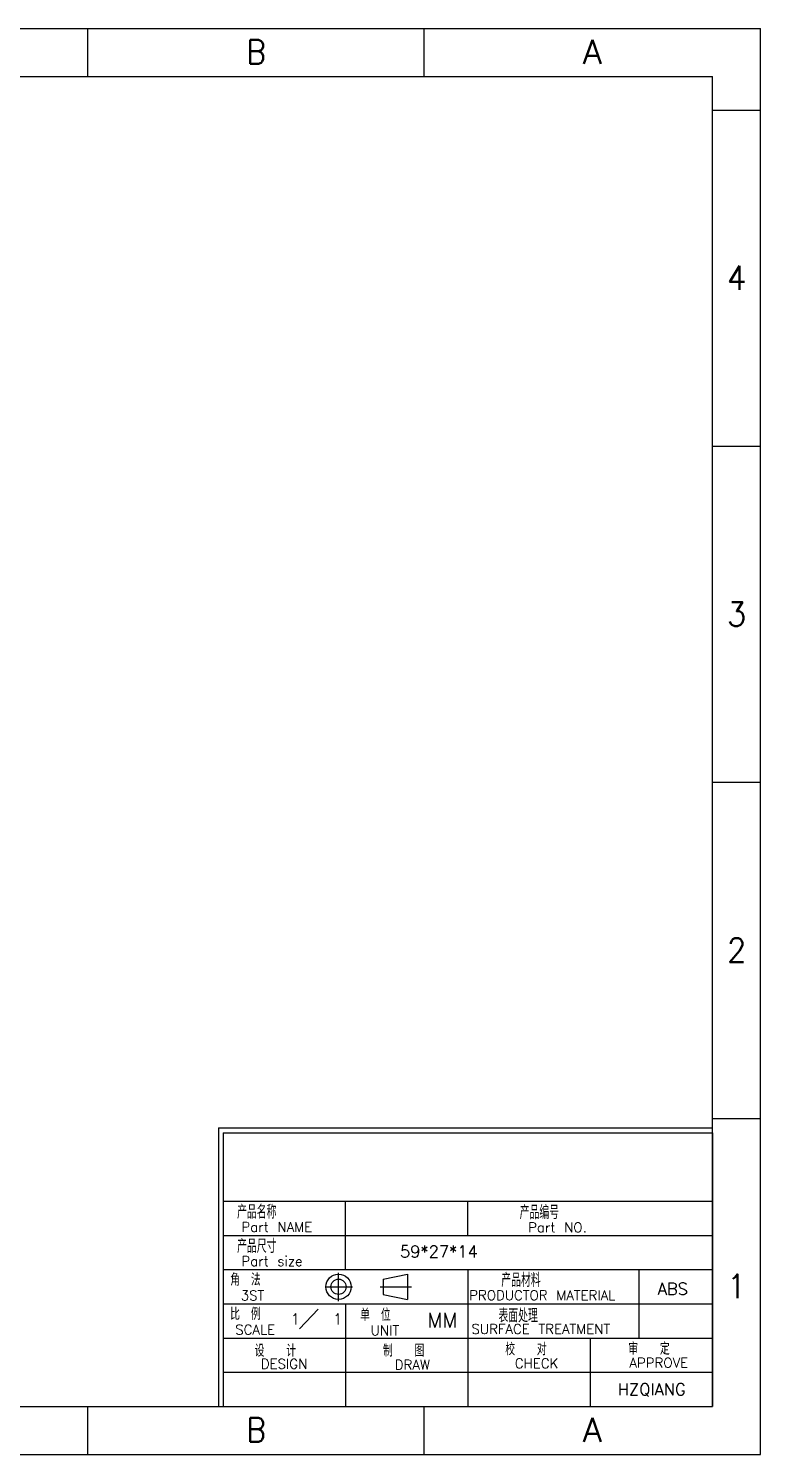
# Model space of a CAD drawing. Header units: millimetres. Extents: x 2445 to 2742, y 1300 to 1510.
# Drawn here: x 2634.3 to 2742, y 1300.1 to 1510.1 of the extents above; entities that cross this region are included whole.
import ezdxf
from ezdxf.enums import TextEntityAlignment as Align
from ezdxf.lldxf.tags import DXFTag

# ---------------------------------------------------------------- set-up
doc = ezdxf.new("R2010")
doc.units = ezdxf.units.MM
doc.layers.add('center', color=1, linetype='CENTER')
doc.layers.add('text', color=3, linetype='Continuous')
doc.styles.add('TEXTSTYLE_0', font='txt_____.ttf', dxfattribs={"width": 0.8})
doc.styles.add('TXT', font='txt.shx', dxfattribs={"bigfont": 'gbcbig.shx'})
tags = doc.linetypes.add('CENTER', pattern=[2, 1.25, -0.25, 0.25, -0.25]).pattern_tags.tags
tags[10:11] = [DXFTag(74, 4), DXFTag(75, 0), DXFTag(340, '0'), DXFTag(46, 0.0), DXFTag(50, 0.0), DXFTag(44, 0.0), DXFTag(45, 0.0)]
tags[8:9] = [DXFTag(74, 4), DXFTag(75, 0), DXFTag(340, '0'), DXFTag(46, 0.0), DXFTag(50, 0.0), DXFTag(44, 0.0), DXFTag(45, 0.0)]
tags[6:7] = [DXFTag(74, 4), DXFTag(75, 0), DXFTag(340, '0'), DXFTag(46, 0.0), DXFTag(50, 0.0), DXFTag(44, 0.0), DXFTag(45, 0.0)]
tags[4:5] = [DXFTag(74, 4), DXFTag(75, 0), DXFTag(340, '0'), DXFTag(46, 0.0), DXFTag(50, 0.0), DXFTag(44, 0.0), DXFTag(45, 0.0)]

# ---------------------------------------------------------------- blocks, each defined once
blk = doc.blocks.new('44aa')
at = {"color": 7, "linetype": 'Continuous'}
for p, q in [((-297, 210.02), (0, 210.02)), ((-99, 202.95), (-99, 210.02)), ((-49.5, 202.95), (-49.5, 210.02)), ((0, 0), (0, 210.02)), ((-289.93, 202.95), (-7.07, 202.95)), ((-7.07, 7.07), (-7.07, 202.95)), ((-7.07, 198), (0, 198)), ((-7.07, 148.5), (0, 148.5)), ((-7.07, 99), (0, 99)), ((-7.07, 49.5), (0, 49.5)), ((-289.93, 7.07), (-7.07, 7.07)), ((-99, 0), (-99, 7.07)), ((-49.5, 0), (-49.5, 7.07)), ((-297, 0), (0, 0))]:
    blk.add_line(p, q, dxfattribs=at)
at = {"color": 2, "linetype": 'Continuous', "style": 'TEXTSTYLE_0'}
for s, width, p, p2 in [('B', 0.8, (-75.65, 204.81), (-72.82, 204.81)), ('A', 0.8, (-26.15, 204.81), (-23.32, 204.81)), ('4', 0.8, (-4.91, 171.51), (-2.09, 171.51)), ('3', 0.8, (-4.91, 122.01), (-2.09, 122.01)), ('2', 0.8, (-4.91, 72.51), (-2.09, 72.51)), ('1', 1.199187, (-4.91, 23.01), (-2.09, 23.01)), ('B', 0.8, (-75.65, 1.86), (-72.82, 1.86)), ('A', 0.8, (-26.15, 1.86), (-23.32, 1.86))]:
    blk.add_text(s, height=3.54, dxfattribs=dict(at, width=width)).set_placement(p, p2, align=Align.FIT)
blk = doc.blocks.new('SUN_6HWZ35TKUHLG5E9ZFKZ2V2VAJLS')
blk.add_blockref('44aa', (0, 0))

msp = doc.modelspace()

# ---------------------------------------------------------------- linework, layer by layer
for p, q in [((2662.21, 1348.238), (2662.21, 1307.198)), ((2662.21, 1348.238), (2734.93, 1348.238)), ((2662.93, 1347.518), (2734.93, 1347.518)), ((2662.93, 1347.518), (2662.93, 1307.198)), ((2734.93, 1347.518), (2734.93, 1307.198)), ((2662.93, 1337.438), (2734.93, 1337.438)), ((2680.93, 1327.358), (2680.93, 1337.438)), ((2698.93, 1332.398), (2698.93, 1337.438)), ((2662.93, 1332.398), (2734.93, 1332.398)), ((2662.93, 1327.358), (2734.93, 1327.358)), ((2698.93, 1327.358), (2698.93, 1307.198)), ((2724.13, 1317.278), (2724.13, 1327.358)), ((2662.93, 1322.318), (2734.93, 1322.318)), ((2680.93, 1322.318), (2680.93, 1307.198)), ((2662.93, 1317.278), (2734.93, 1317.278)), ((2716.93, 1317.278), (2716.93, 1307.198)), ((2662.93, 1312.238), (2734.93, 1312.238)), ((2662.93, 1307.198), (2734.93, 1307.198))]:
    msp.add_line(p, q)
at = {"color": 5}
for p, q in [((2686.472, 1325.947), (2690.062, 1326.697)), ((2686.472, 1325.947), (2686.472, 1323.707)), ((2690.062, 1326.697), (2690.062, 1322.956)), ((2686.472, 1323.707), (2690.062, 1322.956))]:
    msp.add_line(p, q, dxfattribs=at)
for radius in [1.87, 1.12]:
    msp.add_circle((2679.896, 1324.827), radius, dxfattribs=at)
at = {"layer": 'center'}
for p, q in [((2679.896, 1322.716), (2679.896, 1326.858)), ((2677.911, 1324.827), (2681.959, 1324.827)), ((2686.008, 1324.827), (2690.614, 1324.827))]:
    msp.add_line(p, q, dxfattribs=at)
at = {"layer": 'text'}
msp.add_line((2676.898, 1321.518), (2674.131, 1318.655), dxfattribs=at)

# ---------------------------------------------------------------- block references
msp.add_blockref('SUN_6HWZ35TKUHLG5E9ZFKZ2V2VAJLS', (2742.002, 1300.127))

# ---------------------------------------------------------------- texts
at = {"color": 3, "style": 'TXT'}
for s, height, p in [('产品名称', 2.016, (2664.956, 1334.851)), ('Part NAME', 1.44, (2665.6, 1332.915)), ('产品尺寸', 2.016, (2664.956, 1329.811)), ('Part size', 1.44, (2665.6, 1327.875)), ('角 法', 1.8, (2663.954, 1324.98)), ('产品材料', 2.016, (2703.849, 1324.805)), ('3ST', 1.44, (2665.509, 1322.83)), ('PRODUCTOR MATERIAL', 1.44, (2699.125, 1322.861)), ('比 例', 1.8, (2663.954, 1319.94)), ('单 位', 1.8, (2683.077, 1319.796)), ('表面处理', 2.016, (2703.435, 1319.581)), ('SCALE', 1.44, (2664.698, 1317.79)), ('UNIT', 1.44, (2684.615, 1317.673)), ('SURFACE TREATMENT', 1.44, (2699.47, 1317.884)), ('制  图', 1.8, (2686.435, 1314.535)), ('校  对', 1.8, (2704.441, 1314.734)), ('审  定', 1.8, (2722.551, 1314.812)), ('DESIGN', 1.44, (2668.455, 1312.757)), ('DRAW', 1.44, (2688.169, 1312.62)), ('CHECK', 1.44, (2705.845, 1312.837)), ('APPROVE', 1.44, (2722.712, 1312.914))]:
    msp.add_text(s, height=height, dxfattribs=at).set_placement(p)
at = {"color": 3, "linetype": 'Continuous', "style": 'TXT'}
for s, height, p in [('产品编号', 2.016, (2706.552, 1334.783)), ('Part NO.', 1.44, (2707.809, 1332.847)), ('设  计', 1.8, (2667.554, 1314.516))]:
    msp.add_text(s, height=height, dxfattribs=at).set_placement(p)
at = {"color": 6, "style": 'TXT'}
for s, p in [('59*27*14', (2694.666, 1329.129)), ('ABS', (2729.094, 1323.632)), ('HZQIANG', (2725.998, 1308.84))]:
    msp.add_text(s, height=1.7585, dxfattribs=at).set_placement(p, align=Align.CENTER)
msp.add_text('MM', height=2.16, dxfattribs=at).set_placement((2692.952, 1318.819))
at = {"layer": 'text', "style": 'TXT'}
msp.add_text('1   1', height=1.62, dxfattribs=at).set_placement((2672.858, 1319.256))

doc.saveas('drawing.dxf')
